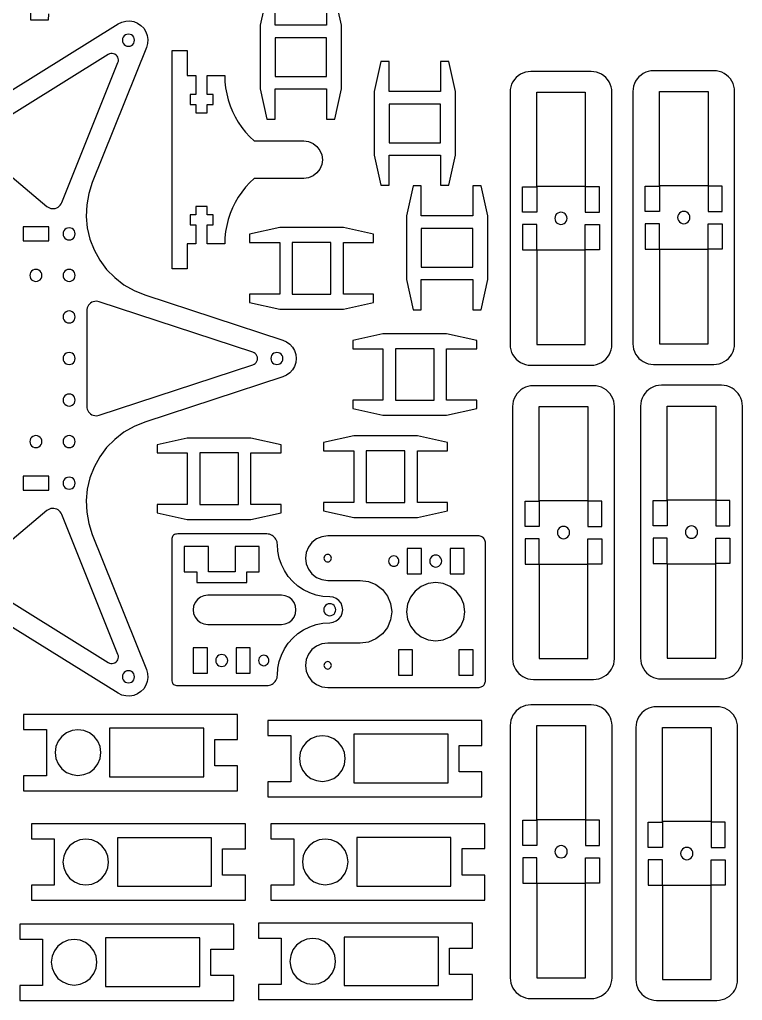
# Model space of a CAD drawing. Header units: inches. Extents: x -24.3 to 25.7, y -20.1 to 15.9.
# Drawn here: x 8.3 to 25.69, y -20.09 to 3.52 of the extents above; entities that cross this region are included whole.
import ezdxf

# ---------------------------------------------------------------- set-up
doc = ezdxf.new("R2010")
doc.units = ezdxf.units.IN
doc.header["$MEASUREMENT"] = 0
doc.layers.get('0').update_dxf_attribs({"linetype": 'CONTINUOUS'})

msp = doc.modelspace()

# ---------------------------------------------------------------- linework, layer by layer
at = {"color": 1}
for points in [[(14.445, 1.852), (15.685, 1.852), (15.685, 1.126), (15.885, 1.126), (16.045, 1.852), (16.045, 3.382), (15.885, 4.108), (15.685, 4.108), (15.685, 3.382), (14.445, 3.382), (14.445, 4.108), (14.245, 4.108), (14.085, 3.382), (14.085, 1.852), (14.245, 1.126), (14.445, 1.126)], [(15.451, 0.466), (15.522, 0.373), (15.567, 0.264), (15.583, 0.148), (15.567, 0.031), (15.522, -0.077), (15.451, -0.171), (15.358, -0.242), (15.249, -0.287), (15.133, -0.302), (13.944, -0.302), (13.836, -0.404), (13.736, -0.514), (13.643, -0.63), (13.559, -0.752), (13.484, -0.88), (13.419, -1.013), (13.362, -1.151), (13.316, -1.292), (13.28, -1.436), (13.254, -1.582), (13.238, -1.729), (13.233, -1.877), (12.811, -1.877), (12.811, -1.417), (12.955, -1.417), (12.955, -1.177), (12.811, -1.177), (12.811, -0.977), (12.541, -0.977), (12.541, -1.177), (12.398, -1.177), (12.398, -1.417), (12.541, -1.417), (12.541, -1.877), (12.331, -1.877), (12.331, -2.477), (11.971, -2.477), (11.971, 2.773), (12.331, 2.773), (12.331, 2.173), (12.541, 2.173), (12.541, 1.713), (12.398, 1.713), (12.398, 1.473), (12.541, 1.473), (12.541, 1.273), (12.811, 1.273), (12.811, 1.473), (12.955, 1.473), (12.955, 1.713), (12.811, 1.713), (12.811, 2.173), (13.233, 2.173), (13.238, 2.024), (13.254, 1.877), (13.28, 1.731), (13.316, 1.587), (13.362, 1.446), (13.419, 1.309), (13.484, 1.176), (13.559, 1.048), (13.643, 0.925), (13.736, 0.809), (13.836, 0.7), (13.944, 0.598), (15.133, 0.598), (15.249, 0.582), (15.358, 0.537)], [(17.189, 0.257), (18.429, 0.257), (18.429, -0.469), (18.629, -0.469), (18.789, 0.257), (18.789, 1.787), (18.629, 2.513), (18.429, 2.513), (18.429, 1.787), (17.189, 1.787), (17.189, 2.513), (16.989, 2.513), (16.829, 1.787), (16.829, 0.257), (16.989, -0.469), (17.189, -0.469)], [(22.05, -4.798), (22.115, -4.794), (22.179, -4.781), (22.241, -4.76), (22.3, -4.731), (22.354, -4.695), (22.403, -4.652), (22.447, -4.603), (22.483, -4.548), (22.512, -4.49), (22.533, -4.428), (22.546, -4.363), (22.55, -4.298), (22.55, 1.771), (22.546, 1.836), (22.533, 1.9), (22.512, 1.962), (22.483, 2.021), (22.447, 2.075), (22.403, 2.124), (22.354, 2.167), (22.3, 2.204), (22.241, 2.233), (22.179, 2.254), (22.115, 2.266), (22.05, 2.271), (20.6, 2.271), (20.535, 2.266), (20.471, 2.254), (20.409, 2.233), (20.35, 2.204), (20.296, 2.167), (20.246, 2.124), (20.203, 2.075), (20.167, 2.021), (20.138, 1.962), (20.117, 1.9), (20.104, 1.836), (20.1, 1.771), (20.1, -4.298), (20.104, -4.363), (20.117, -4.428), (20.138, -4.49), (20.167, -4.548), (20.203, -4.603), (20.246, -4.652), (20.296, -4.695), (20.35, -4.731), (20.409, -4.76), (20.471, -4.781), (20.535, -4.794), (20.6, -4.798)], [(25.005, -4.78), (25.07, -4.776), (25.135, -4.763), (25.196, -4.742), (25.255, -4.713), (25.31, -4.676), (25.359, -4.633), (25.402, -4.584), (25.438, -4.53), (25.467, -4.471), (25.488, -4.409), (25.501, -4.345), (25.505, -4.28), (25.505, 1.789), (25.501, 1.854), (25.488, 1.918), (25.467, 1.98), (25.438, 2.039), (25.402, 2.093), (25.359, 2.143), (25.31, 2.186), (25.255, 2.222), (25.196, 2.251), (25.135, 2.272), (25.07, 2.285), (25.005, 2.289), (23.555, 2.289), (23.49, 2.285), (23.426, 2.272), (23.364, 2.251), (23.305, 2.222), (23.251, 2.186), (23.202, 2.143), (23.158, 2.093), (23.122, 2.039), (23.093, 1.98), (23.072, 1.918), (23.059, 1.854), (23.055, 1.789), (23.055, -4.28), (23.059, -4.345), (23.072, -4.409), (23.093, -4.471), (23.122, -4.53), (23.158, -4.584), (23.202, -4.633), (23.251, -4.676), (23.305, -4.713), (23.364, -4.742), (23.426, -4.763), (23.49, -4.776), (23.555, -4.78)], [(17.964, -2.737), (19.204, -2.737), (19.204, -3.463), (19.404, -3.463), (19.564, -2.737), (19.564, -1.207), (19.404, -0.481), (19.204, -0.481), (19.204, -1.207), (17.964, -1.207), (17.964, -0.481), (17.764, -0.481), (17.604, -1.207), (17.604, -2.737), (17.764, -3.463), (17.964, -3.463)], [(16.087, -3.088), (16.087, -1.848), (16.813, -1.848), (16.813, -1.648), (16.087, -1.488), (14.557, -1.488), (13.831, -1.648), (13.831, -1.848), (14.557, -1.848), (14.557, -3.088), (13.831, -3.088), (13.831, -3.288), (14.557, -3.448), (16.087, -3.448), (16.813, -3.288), (16.813, -3.088)], [(18.571, -5.642), (18.571, -4.402), (19.297, -4.402), (19.297, -4.202), (18.571, -4.042), (17.041, -4.042), (16.315, -4.202), (16.315, -4.402), (17.041, -4.402), (17.041, -5.642), (16.315, -5.642), (16.315, -5.842), (17.041, -6.002), (18.571, -6.002), (19.297, -5.842), (19.297, -5.642)], [(22.11, -12.361), (22.175, -12.357), (22.239, -12.344), (22.301, -12.323), (22.36, -12.294), (22.414, -12.258), (22.464, -12.215), (22.507, -12.165), (22.543, -12.111), (22.572, -12.052), (22.593, -11.99), (22.606, -11.926), (22.61, -11.861), (22.61, -5.792), (22.606, -5.727), (22.593, -5.663), (22.572, -5.601), (22.543, -5.542), (22.507, -5.488), (22.464, -5.439), (22.414, -5.395), (22.36, -5.359), (22.301, -5.33), (22.239, -5.309), (22.175, -5.296), (22.11, -5.292), (20.66, -5.292), (20.595, -5.296), (20.531, -5.309), (20.469, -5.33), (20.41, -5.359), (20.356, -5.395), (20.307, -5.439), (20.263, -5.488), (20.227, -5.542), (20.198, -5.601), (20.177, -5.663), (20.164, -5.727), (20.16, -5.792), (20.16, -11.861), (20.164, -11.926), (20.177, -11.99), (20.198, -12.052), (20.227, -12.111), (20.263, -12.165), (20.307, -12.215), (20.356, -12.258), (20.41, -12.294), (20.469, -12.323), (20.531, -12.344), (20.595, -12.357), (20.66, -12.361)], [(25.191, -12.35), (25.256, -12.346), (25.32, -12.333), (25.382, -12.312), (25.441, -12.283), (25.495, -12.247), (25.544, -12.204), (25.587, -12.155), (25.624, -12.1), (25.653, -12.042), (25.674, -11.98), (25.686, -11.916), (25.691, -11.85), (25.691, -5.781), (25.686, -5.716), (25.674, -5.652), (25.653, -5.59), (25.624, -5.531), (25.587, -5.477), (25.544, -5.428), (25.495, -5.385), (25.441, -5.348), (25.382, -5.319), (25.32, -5.298), (25.256, -5.286), (25.191, -5.281), (23.741, -5.281), (23.675, -5.286), (23.611, -5.298), (23.549, -5.319), (23.491, -5.348), (23.436, -5.385), (23.387, -5.428), (23.344, -5.477), (23.308, -5.531), (23.279, -5.59), (23.258, -5.652), (23.245, -5.716), (23.241, -5.781), (23.241, -11.85), (23.245, -11.916), (23.258, -11.98), (23.279, -12.042), (23.308, -12.1), (23.344, -12.155), (23.387, -12.204), (23.436, -12.247), (23.491, -12.283), (23.549, -12.312), (23.611, -12.333), (23.675, -12.346), (23.741, -12.35)], [(12.332, -6.911), (12.332, -8.151), (11.606, -8.151), (11.606, -8.351), (12.332, -8.511), (13.862, -8.511), (14.588, -8.351), (14.588, -8.151), (13.862, -8.151), (13.862, -6.911), (14.588, -6.911), (14.588, -6.711), (13.862, -6.551), (12.332, -6.551), (11.606, -6.711), (11.606, -6.911)], [(16.338, -6.86), (16.338, -8.1), (15.612, -8.1), (15.612, -8.3), (16.338, -8.46), (17.868, -8.46), (18.594, -8.3), (18.594, -8.1), (17.868, -8.1), (17.868, -6.86), (18.594, -6.86), (18.594, -6.66), (17.868, -6.5), (16.338, -6.5), (15.612, -6.66), (15.612, -6.86)], [(14.28, -12.507), (14.313, -12.501), (14.344, -12.49), (14.374, -12.476), (14.401, -12.457), (14.426, -12.436), (14.448, -12.411), (14.466, -12.383), (14.481, -12.354), (14.491, -12.322), (14.498, -12.29), (14.5, -12.257), (14.511, -12.092), (14.543, -11.931), (14.596, -11.774), (14.669, -11.627), (14.761, -11.489), (14.869, -11.365), (14.993, -11.257), (15.13, -11.165), (15.278, -11.092), (15.435, -11.039), (15.596, -11.007), (15.761, -10.996), (15.841, -10.986), (15.917, -10.954), (15.981, -10.905), (16.031, -10.84), (16.062, -10.765), (16.072, -10.685), (16.062, -10.604), (16.031, -10.529), (15.981, -10.464), (15.917, -10.415), (15.841, -10.384), (15.761, -10.373), (15.596, -10.362), (15.435, -10.33), (15.278, -10.277), (15.13, -10.204), (14.993, -10.113), (14.869, -10.004), (14.761, -9.88), (14.669, -9.743), (14.596, -9.595), (14.543, -9.439), (14.511, -9.277), (14.5, -9.112), (14.498, -9.079), (14.491, -9.047), (14.481, -9.016), (14.466, -8.986), (14.448, -8.958), (14.426, -8.934), (14.401, -8.912), (14.374, -8.893), (14.344, -8.879), (14.313, -8.868), (14.28, -8.862), (14.247, -8.86), (12.103, -8.86), (12.072, -8.861), (12.044, -8.867), (12.02, -8.875), (12.001, -8.888), (11.985, -8.904), (11.973, -8.923), (11.965, -8.946), (11.961, -8.972), (11.96, -9.002), (11.96, -12.367), (11.961, -12.397), (11.965, -12.423), (11.973, -12.446), (11.985, -12.466), (12.001, -12.481), (12.02, -12.494), (12.044, -12.503), (12.072, -12.508), (12.103, -12.51), (14.247, -12.51)], [(15.572, -9.958), (15.711, -9.977), (16.496, -9.977), (16.691, -10.002), (16.873, -10.078), (17.029, -10.198), (17.149, -10.354), (17.225, -10.536), (17.251, -10.732), (17.225, -10.927), (17.149, -11.109), (17.029, -11.265), (16.873, -11.385), (16.691, -11.461), (16.496, -11.487), (15.711, -11.487), (15.572, -11.505), (15.443, -11.558), (15.332, -11.643), (15.247, -11.754), (15.194, -11.883), (15.176, -12.022), (15.194, -12.16), (15.247, -12.289), (15.332, -12.4), (15.443, -12.485), (15.572, -12.538), (15.711, -12.557), (19.337, -12.557), (19.359, -12.555), (19.381, -12.551), (19.403, -12.543), (19.423, -12.534), (19.441, -12.521), (19.458, -12.506), (19.473, -12.489), (19.486, -12.471), (19.495, -12.451), (19.503, -12.429), (19.507, -12.407), (19.509, -12.385), (19.509, -9.078), (19.507, -9.056), (19.503, -9.034), (19.495, -9.013), (19.486, -8.992), (19.473, -8.974), (19.458, -8.957), (19.441, -8.942), (19.423, -8.93), (19.403, -8.92), (19.381, -8.912), (19.359, -8.908), (19.337, -8.907), (15.711, -8.907), (15.572, -8.925), (15.443, -8.978), (15.332, -9.063), (15.247, -9.174), (15.194, -9.303), (15.176, -9.442), (15.194, -9.58), (15.247, -9.709), (15.332, -9.82), (15.443, -9.905)], [(22.053, -20.042), (22.118, -20.038), (22.182, -20.025), (22.244, -20.004), (22.303, -19.975), (22.357, -19.939), (22.407, -19.896), (22.45, -19.846), (22.486, -19.792), (22.515, -19.733), (22.536, -19.671), (22.549, -19.607), (22.553, -19.542), (22.553, -13.473), (22.549, -13.408), (22.536, -13.344), (22.515, -13.282), (22.486, -13.223), (22.45, -13.169), (22.407, -13.12), (22.357, -13.076), (22.303, -13.04), (22.244, -13.011), (22.182, -12.99), (22.118, -12.977), (22.053, -12.973), (20.603, -12.973), (20.538, -12.977), (20.474, -12.99), (20.412, -13.011), (20.353, -13.04), (20.299, -13.076), (20.249, -13.12), (20.206, -13.169), (20.17, -13.223), (20.141, -13.282), (20.12, -13.344), (20.107, -13.408), (20.103, -13.473), (20.103, -19.542), (20.107, -19.607), (20.12, -19.671), (20.141, -19.733), (20.17, -19.792), (20.206, -19.846), (20.249, -19.896), (20.299, -19.939), (20.353, -19.975), (20.412, -20.004), (20.474, -20.025), (20.538, -20.038), (20.603, -20.042)], [(8.942, -13.563), (8.942, -14.679), (8.392, -14.679), (8.392, -15.039), (13.542, -15.039), (13.542, -14.439), (12.992, -14.439), (12.992, -13.803), (13.542, -13.803), (13.542, -13.203), (8.392, -13.203), (8.392, -13.563)], [(25.077, -20.086), (25.143, -20.081), (25.207, -20.068), (25.269, -20.047), (25.327, -20.019), (25.382, -19.982), (25.431, -19.939), (25.474, -19.89), (25.51, -19.836), (25.539, -19.777), (25.56, -19.715), (25.573, -19.651), (25.577, -19.586), (25.577, -13.517), (25.573, -13.451), (25.56, -13.387), (25.539, -13.325), (25.51, -13.267), (25.474, -13.212), (25.431, -13.163), (25.382, -13.12), (25.327, -13.084), (25.269, -13.055), (25.207, -13.034), (25.143, -13.021), (25.077, -13.017), (23.627, -13.017), (23.562, -13.021), (23.498, -13.034), (23.436, -13.055), (23.377, -13.084), (23.323, -13.12), (23.274, -13.163), (23.231, -13.212), (23.194, -13.267), (23.165, -13.325), (23.144, -13.387), (23.132, -13.451), (23.127, -13.517), (23.127, -19.586), (23.132, -19.651), (23.144, -19.715), (23.165, -19.777), (23.194, -19.836), (23.231, -19.89), (23.274, -19.939), (23.323, -19.982), (23.377, -20.019), (23.436, -20.047), (23.498, -20.068), (23.562, -20.081), (23.627, -20.086)], [(14.823, -13.708), (14.823, -14.824), (14.273, -14.824), (14.273, -15.184), (19.423, -15.184), (19.423, -14.584), (18.873, -14.584), (18.873, -13.948), (19.423, -13.948), (19.423, -13.348), (14.273, -13.348), (14.273, -13.708)], [(9.13, -16.197), (9.13, -17.313), (8.58, -17.313), (8.58, -17.673), (13.73, -17.673), (13.73, -17.073), (13.18, -17.073), (13.18, -16.437), (13.73, -16.437), (13.73, -15.837), (8.58, -15.837), (8.58, -16.197)], [(14.893, -16.194), (14.893, -17.31), (14.343, -17.31), (14.343, -17.67), (19.493, -17.67), (19.493, -17.07), (18.943, -17.07), (18.943, -16.434), (19.493, -16.434), (19.493, -15.834), (14.343, -15.834), (14.343, -16.194)], [(8.849, -18.609), (8.849, -19.725), (8.299, -19.725), (8.299, -20.085), (13.449, -20.085), (13.449, -19.485), (12.899, -19.485), (12.899, -18.849), (13.449, -18.849), (13.449, -18.249), (8.299, -18.249), (8.299, -18.609)], [(14.593, -18.588), (14.593, -19.704), (14.043, -19.704), (14.043, -20.064), (19.193, -20.064), (19.193, -19.464), (18.643, -19.464), (18.643, -18.828), (19.193, -18.828), (19.193, -18.228), (14.043, -18.228), (14.043, -18.588)]]:
    msp.add_lwpolyline(points, close=True, dxfattribs=at)
for points in [[(8.989, 3.655), (8.984, 3.507), (8.563, 3.507), (8.563, 3.967)], [(6.827, 1.03), (10.67, 3.419), (10.758, 3.461), (10.852, 3.485), (10.949, 3.488), (11.045, 3.471), (11.135, 3.434), (11.215, 3.38), (11.283, 3.31), (11.334, 3.228), (11.368, 3.137), (11.381, 3.04), (11.375, 2.943), (11.348, 2.85), (10.045, -0.398), (9.959, -0.664), (9.91, -0.938), (9.899, -1.216), (9.925, -1.494), (9.989, -1.765), (10.09, -2.025), (10.224, -2.269), (10.391, -2.492), (10.586, -2.691), (10.807, -2.861), (11.049, -3), (11.307, -3.105), (14.633, -4.195), (14.722, -4.234), (14.8, -4.292), (14.865, -4.364), (14.914, -4.448), (14.944, -4.54), (14.954, -4.637), (14.944, -4.734), (14.914, -4.826), (14.865, -4.91), (14.8, -4.983), (14.722, -5.04), (14.633, -5.08), (11.307, -6.169), (11.049, -6.274), (10.807, -6.413), (10.586, -6.583), (10.391, -6.782), (10.224, -7.005), (10.09, -7.249), (9.989, -7.509), (9.925, -7.78), (9.899, -8.058), (9.91, -8.336), (9.959, -8.611), (10.045, -8.876), (11.348, -12.124), (11.375, -12.218), (11.381, -12.315), (11.368, -12.411), (11.334, -12.502), (11.283, -12.584), (11.215, -12.654), (11.135, -12.709), (11.045, -12.745), (10.949, -12.762), (10.852, -12.759), (10.758, -12.736), (10.67, -12.693), (6.827, -10.305)]]:
    msp.add_lwpolyline(points, dxfattribs=at)
at = {"color": 3}
for points in [[(11.056, 3.061), (11.042, 3.096), (11.018, 3.126), (10.988, 3.149), (10.953, 3.163), (10.916, 3.168), (10.878, 3.163), (10.843, 3.149), (10.813, 3.126), (10.79, 3.096), (10.776, 3.061), (10.771, 3.023), (10.776, 2.986), (10.79, 2.951), (10.813, 2.921), (10.843, 2.898), (10.878, 2.883), (10.916, 2.878), (10.953, 2.883), (10.988, 2.898), (11.018, 2.921), (11.042, 2.951), (11.056, 2.986), (11.061, 3.023)], [(14.445, 3.082), (14.445, 2.152), (15.685, 2.152), (15.685, 3.082)], [(20.74, -0.496), (20.74, 1.771), (21.91, 1.771), (21.91, -0.496)], [(23.695, -0.478), (23.695, 1.789), (24.865, 1.789), (24.865, -0.478)], [(17.189, 1.487), (17.189, 0.557), (18.429, 0.557), (18.429, 1.487)], [(20.4, -1.116), (20.4, -0.506), (20.74, -0.506), (20.74, -1.116)], [(21.91, -1.116), (22.25, -1.116), (22.25, -0.506), (21.91, -0.506)], [(23.355, -1.098), (23.355, -0.488), (23.695, -0.488), (23.695, -1.098)], [(24.865, -1.098), (25.205, -1.098), (25.205, -0.488), (24.865, -0.488)], [(21.467, -1.226), (21.453, -1.19), (21.429, -1.159), (21.399, -1.136), (21.363, -1.121), (21.325, -1.116), (21.287, -1.121), (21.251, -1.136), (21.221, -1.159), (21.197, -1.19), (21.182, -1.226), (21.177, -1.264), (21.182, -1.302), (21.197, -1.338), (21.221, -1.368), (21.251, -1.391), (21.287, -1.406), (21.325, -1.411), (21.363, -1.406), (21.399, -1.391), (21.429, -1.368), (21.453, -1.338), (21.467, -1.302), (21.472, -1.264)], [(24.423, -1.207), (24.408, -1.172), (24.384, -1.141), (24.354, -1.118), (24.318, -1.103), (24.28, -1.098), (24.242, -1.103), (24.206, -1.118), (24.176, -1.141), (24.152, -1.172), (24.138, -1.207), (24.133, -1.245), (24.138, -1.284), (24.152, -1.319), (24.176, -1.35), (24.206, -1.373), (24.242, -1.388), (24.28, -1.393), (24.318, -1.388), (24.354, -1.373), (24.384, -1.35), (24.408, -1.319), (24.423, -1.284), (24.428, -1.245)], [(20.74, -1.411), (20.4, -1.411), (20.4, -2.021), (20.74, -2.021)], [(21.91, -2.021), (21.91, -1.411), (22.25, -1.411), (22.25, -2.021)], [(23.695, -1.393), (23.355, -1.393), (23.355, -2.003), (23.695, -2.003)], [(24.865, -2.003), (24.865, -1.393), (25.205, -1.393), (25.205, -2.003)], [(8.378, -1.467), (8.378, -1.807), (8.998, -1.807), (8.998, -1.467)], [(9.628, -1.6), (9.614, -1.565), (9.591, -1.535), (9.561, -1.512), (9.526, -1.497), (9.488, -1.492), (9.451, -1.497), (9.416, -1.512), (9.386, -1.535), (9.362, -1.565), (9.348, -1.6), (9.343, -1.637), (9.348, -1.675), (9.362, -1.71), (9.386, -1.74), (9.416, -1.763), (9.451, -1.777), (9.488, -1.782), (9.526, -1.777), (9.561, -1.763), (9.591, -1.74), (9.614, -1.71), (9.628, -1.675), (9.633, -1.637)], [(17.964, -1.507), (17.964, -2.437), (19.204, -2.437), (19.204, -1.507)], [(14.857, -3.088), (15.787, -3.088), (15.787, -1.848), (14.857, -1.848)], [(21.91, -4.298), (21.91, -2.031), (20.74, -2.031), (20.74, -4.298)], [(24.865, -4.28), (24.865, -2.013), (23.695, -2.013), (23.695, -4.28)], [(8.828, -2.6), (8.814, -2.565), (8.791, -2.535), (8.761, -2.512), (8.726, -2.497), (8.688, -2.492), (8.651, -2.497), (8.616, -2.512), (8.586, -2.535), (8.562, -2.565), (8.548, -2.6), (8.543, -2.637), (8.548, -2.675), (8.562, -2.71), (8.586, -2.74), (8.616, -2.763), (8.651, -2.777), (8.688, -2.782), (8.726, -2.777), (8.761, -2.763), (8.791, -2.74), (8.814, -2.71), (8.828, -2.675), (8.833, -2.637)], [(9.628, -2.6), (9.614, -2.565), (9.591, -2.535), (9.561, -2.512), (9.526, -2.497), (9.488, -2.492), (9.451, -2.497), (9.416, -2.512), (9.386, -2.535), (9.362, -2.565), (9.348, -2.6), (9.343, -2.637), (9.348, -2.675), (9.362, -2.71), (9.386, -2.74), (9.416, -2.763), (9.451, -2.777), (9.488, -2.782), (9.526, -2.777), (9.561, -2.763), (9.591, -2.74), (9.614, -2.71), (9.628, -2.675), (9.633, -2.637)], [(9.914, -5.821), (9.923, -5.856), (9.937, -5.889), (9.955, -5.919), (9.979, -5.947), (10.006, -5.97), (10.037, -5.989), (10.07, -6.002), (10.105, -6.011), (10.141, -6.014), (10.177, -6.011), (10.212, -6.002), (13.912, -4.79), (13.942, -4.776), (13.969, -4.756), (13.992, -4.731), (14.009, -4.702), (14.019, -4.67), (14.022, -4.637), (14.019, -4.604), (14.009, -4.572), (13.992, -4.543), (13.969, -4.518), (13.942, -4.498), (13.912, -4.484), (10.212, -3.272), (10.177, -3.264), (10.141, -3.261), (10.105, -3.263), (10.07, -3.272), (10.037, -3.285), (10.006, -3.304), (9.979, -3.328), (9.955, -3.355), (9.937, -3.385), (9.923, -3.419), (9.914, -3.454), (9.912, -3.489), (9.912, -5.785)], [(9.628, -3.6), (9.614, -3.565), (9.591, -3.535), (9.561, -3.512), (9.526, -3.497), (9.488, -3.492), (9.451, -3.497), (9.416, -3.512), (9.386, -3.535), (9.362, -3.565), (9.348, -3.6), (9.343, -3.637), (9.348, -3.675), (9.362, -3.71), (9.386, -3.74), (9.416, -3.763), (9.451, -3.777), (9.488, -3.782), (9.526, -3.777), (9.561, -3.763), (9.591, -3.74), (9.614, -3.71), (9.628, -3.675), (9.633, -3.637)], [(17.341, -5.642), (18.271, -5.642), (18.271, -4.402), (17.341, -4.402)], [(9.628, -4.6), (9.614, -4.565), (9.591, -4.535), (9.561, -4.512), (9.526, -4.497), (9.488, -4.492), (9.451, -4.497), (9.416, -4.512), (9.386, -4.535), (9.362, -4.565), (9.348, -4.6), (9.343, -4.637), (9.348, -4.675), (9.362, -4.71), (9.386, -4.74), (9.416, -4.763), (9.451, -4.777), (9.488, -4.782), (9.526, -4.777), (9.561, -4.763), (9.591, -4.74), (9.614, -4.71), (9.628, -4.675), (9.633, -4.637)], [(14.628, -4.6), (14.614, -4.565), (14.591, -4.535), (14.561, -4.512), (14.526, -4.497), (14.488, -4.492), (14.451, -4.497), (14.416, -4.512), (14.386, -4.535), (14.362, -4.565), (14.348, -4.6), (14.343, -4.637), (14.348, -4.675), (14.362, -4.71), (14.386, -4.74), (14.416, -4.763), (14.451, -4.777), (14.488, -4.782), (14.526, -4.777), (14.561, -4.763), (14.591, -4.74), (14.614, -4.71), (14.628, -4.675), (14.633, -4.637)], [(9.628, -5.6), (9.614, -5.565), (9.591, -5.535), (9.561, -5.512), (9.526, -5.497), (9.488, -5.492), (9.451, -5.497), (9.416, -5.512), (9.386, -5.535), (9.362, -5.565), (9.348, -5.6), (9.343, -5.637), (9.348, -5.675), (9.362, -5.71), (9.386, -5.74), (9.416, -5.763), (9.451, -5.777), (9.488, -5.782), (9.526, -5.777), (9.561, -5.763), (9.591, -5.74), (9.614, -5.71), (9.628, -5.675), (9.633, -5.637)], [(20.8, -8.059), (20.8, -5.792), (21.97, -5.792), (21.97, -8.059)], [(23.881, -8.048), (23.881, -5.781), (25.051, -5.781), (25.051, -8.048)], [(8.828, -6.6), (8.814, -6.565), (8.791, -6.535), (8.761, -6.512), (8.726, -6.497), (8.688, -6.492), (8.651, -6.497), (8.616, -6.512), (8.586, -6.535), (8.562, -6.565), (8.548, -6.6), (8.543, -6.637), (8.548, -6.675), (8.562, -6.71), (8.586, -6.74), (8.616, -6.763), (8.651, -6.777), (8.688, -6.782), (8.726, -6.777), (8.761, -6.763), (8.791, -6.74), (8.814, -6.71), (8.828, -6.675), (8.833, -6.637)], [(9.628, -6.6), (9.614, -6.565), (9.591, -6.535), (9.561, -6.512), (9.526, -6.497), (9.488, -6.492), (9.451, -6.497), (9.416, -6.512), (9.386, -6.535), (9.362, -6.565), (9.348, -6.6), (9.343, -6.637), (9.348, -6.675), (9.362, -6.71), (9.386, -6.74), (9.416, -6.763), (9.451, -6.777), (9.488, -6.782), (9.526, -6.777), (9.561, -6.763), (9.591, -6.74), (9.614, -6.71), (9.628, -6.675), (9.633, -6.637)], [(13.562, -6.911), (12.632, -6.911), (12.632, -8.151), (13.562, -8.151)], [(17.568, -6.86), (16.638, -6.86), (16.638, -8.1), (17.568, -8.1)], [(8.998, -7.467), (8.378, -7.467), (8.378, -7.807), (8.998, -7.807)], [(9.628, -7.6), (9.614, -7.565), (9.591, -7.535), (9.561, -7.512), (9.526, -7.497), (9.488, -7.492), (9.451, -7.497), (9.416, -7.512), (9.386, -7.535), (9.362, -7.565), (9.348, -7.6), (9.343, -7.637), (9.348, -7.675), (9.362, -7.71), (9.386, -7.74), (9.416, -7.763), (9.451, -7.777), (9.488, -7.782), (9.526, -7.777), (9.561, -7.763), (9.591, -7.74), (9.614, -7.71), (9.628, -7.675), (9.633, -7.637)], [(20.46, -8.679), (20.46, -8.069), (20.8, -8.069), (20.8, -8.679)], [(21.97, -8.679), (22.31, -8.679), (22.31, -8.069), (21.97, -8.069)], [(23.541, -8.668), (23.541, -8.058), (23.881, -8.058), (23.881, -8.668)], [(25.051, -8.668), (25.391, -8.668), (25.391, -8.058), (25.051, -8.058)], [(21.528, -8.788), (21.513, -8.753), (21.489, -8.722), (21.459, -8.699), (21.423, -8.684), (21.385, -8.679), (21.347, -8.684), (21.311, -8.699), (21.281, -8.722), (21.257, -8.753), (21.243, -8.788), (21.238, -8.827), (21.243, -8.865), (21.257, -8.9), (21.281, -8.931), (21.311, -8.954), (21.347, -8.969), (21.385, -8.974), (21.423, -8.969), (21.459, -8.954), (21.489, -8.931), (21.513, -8.9), (21.528, -8.865), (21.533, -8.827)], [(24.608, -8.778), (24.593, -8.742), (24.57, -8.712), (24.54, -8.688), (24.504, -8.673), (24.466, -8.668), (24.428, -8.673), (24.392, -8.688), (24.361, -8.712), (24.338, -8.742), (24.323, -8.778), (24.318, -8.816), (24.323, -8.854), (24.338, -8.89), (24.361, -8.92), (24.392, -8.944), (24.428, -8.958), (24.466, -8.963), (24.504, -8.958), (24.54, -8.944), (24.57, -8.92), (24.593, -8.89), (24.608, -8.854), (24.613, -8.816)], [(23.881, -8.963), (23.541, -8.963), (23.541, -9.573), (23.881, -9.573)], [(25.051, -9.573), (25.051, -8.963), (25.391, -8.963), (25.391, -9.573)], [(12.56, -10.03), (13.762, -10.03), (13.762, -9.77), (14.061, -9.77), (14.061, -9.16), (13.481, -9.16), (13.481, -9.77), (12.84, -9.77), (12.84, -9.16), (12.26, -9.16), (12.26, -9.77), (12.56, -9.77)], [(20.8, -8.974), (20.46, -8.974), (20.46, -9.584), (20.8, -9.584)], [(21.97, -9.584), (21.97, -8.974), (22.31, -8.974), (22.31, -9.584)], [(15.624, -9.465), (15.633, -9.487), (15.647, -9.505), (15.666, -9.519), (15.687, -9.528), (15.711, -9.532), (15.734, -9.528), (15.756, -9.519), (15.774, -9.505), (15.788, -9.487), (15.797, -9.465), (15.801, -9.442), (15.797, -9.418), (15.788, -9.397), (15.774, -9.378), (15.756, -9.364), (15.734, -9.355), (15.711, -9.352), (15.687, -9.355), (15.666, -9.364), (15.647, -9.378), (15.633, -9.397), (15.624, -9.418), (15.621, -9.442)], [(17.18, -9.544), (17.192, -9.574), (17.212, -9.6), (17.238, -9.62), (17.268, -9.632), (17.301, -9.637), (17.333, -9.632), (17.363, -9.62), (17.389, -9.6), (17.409, -9.574), (17.421, -9.544), (17.426, -9.512), (17.421, -9.479), (17.409, -9.449), (17.389, -9.423), (17.363, -9.403), (17.333, -9.391), (17.301, -9.387), (17.268, -9.391), (17.238, -9.403), (17.212, -9.423), (17.192, -9.449), (17.18, -9.479), (17.176, -9.512)], [(17.966, -9.207), (17.626, -9.207), (17.626, -9.817), (17.966, -9.817)], [(18.17, -9.549), (18.185, -9.584), (18.208, -9.614), (18.238, -9.637), (18.273, -9.652), (18.311, -9.657), (18.348, -9.652), (18.383, -9.637), (18.413, -9.614), (18.436, -9.584), (18.451, -9.549), (18.456, -9.512), (18.451, -9.474), (18.436, -9.439), (18.413, -9.409), (18.383, -9.386), (18.348, -9.371), (18.311, -9.367), (18.273, -9.371), (18.238, -9.386), (18.208, -9.409), (18.185, -9.439), (18.17, -9.474), (18.166, -9.512)], [(18.656, -9.207), (18.656, -9.817), (18.996, -9.817), (18.996, -9.207)], [(21.97, -11.861), (21.97, -9.594), (20.8, -9.594), (20.8, -11.861)], [(25.051, -11.85), (25.051, -9.583), (23.881, -9.583), (23.881, -11.85)], [(17.634, -10.913), (17.704, -11.082), (17.816, -11.227), (17.961, -11.338), (18.129, -11.408), (18.311, -11.432), (18.492, -11.408), (18.661, -11.338), (18.806, -11.227), (18.917, -11.082), (18.987, -10.913), (19.011, -10.732), (18.987, -10.55), (18.917, -10.382), (18.806, -10.237), (18.661, -10.125), (18.492, -10.055), (18.311, -10.032), (18.129, -10.055), (17.961, -10.125), (17.816, -10.237), (17.704, -10.382), (17.634, -10.55), (17.611, -10.732)], [(12.822, -10.335), (12.731, -10.347), (12.647, -10.382), (12.574, -10.437), (12.518, -10.51), (12.483, -10.594), (12.472, -10.685), (12.483, -10.775), (12.518, -10.86), (12.574, -10.932), (12.647, -10.988), (12.731, -11.023), (12.822, -11.035), (14.597, -11.035), (14.687, -11.023), (14.772, -10.988), (14.844, -10.932), (14.9, -10.86), (14.935, -10.775), (14.947, -10.685), (14.935, -10.594), (14.9, -10.51), (14.844, -10.437), (14.772, -10.382), (14.687, -10.347), (14.597, -10.335)], [(15.901, -10.647), (15.886, -10.612), (15.863, -10.582), (15.833, -10.559), (15.798, -10.545), (15.761, -10.54), (15.723, -10.545), (15.688, -10.559), (15.658, -10.582), (15.635, -10.612), (15.621, -10.647), (15.616, -10.685), (15.621, -10.722), (15.635, -10.757), (15.658, -10.787), (15.688, -10.81), (15.723, -10.825), (15.761, -10.83), (15.798, -10.825), (15.833, -10.81), (15.863, -10.787), (15.886, -10.757), (15.901, -10.722), (15.906, -10.685)], [(12.816, -11.6), (12.476, -11.6), (12.476, -12.21), (12.816, -12.21)], [(13.301, -11.867), (13.286, -11.832), (13.263, -11.802), (13.233, -11.779), (13.198, -11.765), (13.161, -11.76), (13.123, -11.765), (13.088, -11.779), (13.058, -11.802), (13.035, -11.832), (13.021, -11.867), (13.016, -11.905), (13.021, -11.942), (13.035, -11.977), (13.058, -12.007), (13.088, -12.03), (13.123, -12.045), (13.161, -12.05), (13.198, -12.045), (13.233, -12.03), (13.263, -12.007), (13.286, -11.977), (13.301, -11.942), (13.306, -11.905)], [(13.506, -11.6), (13.506, -12.21), (13.846, -12.21), (13.846, -11.6)], [(14.292, -11.872), (14.279, -11.842), (14.259, -11.816), (14.233, -11.796), (14.203, -11.784), (14.171, -11.78), (14.139, -11.784), (14.108, -11.796), (14.082, -11.816), (14.063, -11.842), (14.05, -11.872), (14.046, -11.905), (14.05, -11.937), (14.063, -11.967), (14.082, -11.993), (14.108, -12.013), (14.139, -12.025), (14.171, -12.03), (14.203, -12.025), (14.233, -12.013), (14.259, -11.993), (14.279, -11.967), (14.292, -11.937), (14.296, -11.905)], [(17.413, -12.257), (17.753, -12.257), (17.753, -11.647), (17.413, -11.647)], [(18.869, -12.257), (19.209, -12.257), (19.209, -11.647), (18.869, -11.647)], [(15.624, -12.045), (15.633, -12.067), (15.647, -12.085), (15.666, -12.099), (15.687, -12.108), (15.711, -12.112), (15.734, -12.108), (15.756, -12.099), (15.774, -12.085), (15.788, -12.067), (15.797, -12.045), (15.801, -12.022), (15.797, -11.998), (15.788, -11.977), (15.774, -11.958), (15.756, -11.944), (15.734, -11.935), (15.711, -11.932), (15.687, -11.935), (15.666, -11.944), (15.647, -11.958), (15.633, -11.977), (15.624, -11.998), (15.621, -12.022)], [(11.056, -12.26), (11.042, -12.225), (11.018, -12.195), (10.988, -12.172), (10.953, -12.158), (10.916, -12.153), (10.878, -12.158), (10.843, -12.172), (10.813, -12.195), (10.79, -12.225), (10.776, -12.26), (10.771, -12.298), (10.776, -12.335), (10.79, -12.37), (10.813, -12.4), (10.843, -12.423), (10.878, -12.438), (10.916, -12.443), (10.953, -12.438), (10.988, -12.423), (11.018, -12.4), (11.042, -12.37), (11.056, -12.335), (11.061, -12.298)], [(10.233, -13.978), (10.178, -13.846), (10.09, -13.732), (9.976, -13.645), (9.844, -13.59), (9.701, -13.571), (9.559, -13.59), (9.426, -13.645), (9.313, -13.732), (9.225, -13.846), (9.17, -13.978), (9.151, -14.121), (9.17, -14.263), (9.225, -14.396), (9.313, -14.51), (9.426, -14.597), (9.559, -14.652), (9.701, -14.671), (9.844, -14.652), (9.976, -14.597), (10.09, -14.51), (10.178, -14.396), (10.233, -14.263), (10.251, -14.121)], [(10.461, -14.706), (12.727, -14.706), (12.727, -13.536), (10.461, -13.536)], [(16.341, -14.851), (18.608, -14.851), (18.608, -13.681), (16.341, -13.681)], [(20.743, -15.74), (20.743, -13.473), (21.913, -13.473), (21.913, -15.74)], [(23.767, -15.784), (23.767, -13.517), (24.937, -13.517), (24.937, -15.784)], [(16.114, -14.123), (16.059, -13.991), (15.971, -13.877), (15.857, -13.789), (15.725, -13.735), (15.582, -13.716), (15.44, -13.735), (15.307, -13.789), (15.193, -13.877), (15.106, -13.991), (15.051, -14.123), (15.032, -14.266), (15.051, -14.408), (15.106, -14.541), (15.193, -14.655), (15.307, -14.742), (15.44, -14.797), (15.582, -14.816), (15.725, -14.797), (15.857, -14.742), (15.971, -14.655), (16.059, -14.541), (16.114, -14.408), (16.132, -14.266)], [(20.403, -16.36), (20.403, -15.75), (20.743, -15.75), (20.743, -16.36)], [(21.913, -16.36), (22.253, -16.36), (22.253, -15.75), (21.913, -15.75)], [(23.427, -16.404), (23.427, -15.794), (23.767, -15.794), (23.767, -16.404)], [(24.937, -16.404), (25.277, -16.404), (25.277, -15.794), (24.937, -15.794)], [(10.42, -16.612), (10.365, -16.48), (10.278, -16.366), (10.164, -16.278), (10.031, -16.223), (9.889, -16.205), (9.747, -16.223), (9.614, -16.278), (9.5, -16.366), (9.413, -16.48), (9.358, -16.612), (9.339, -16.755), (9.358, -16.897), (9.413, -17.03), (9.5, -17.144), (9.614, -17.231), (9.747, -17.286), (9.889, -17.305), (10.031, -17.286), (10.164, -17.231), (10.278, -17.144), (10.365, -17.03), (10.42, -16.897), (10.439, -16.755)], [(10.648, -17.34), (12.915, -17.34), (12.915, -16.17), (10.648, -16.17)], [(16.183, -16.61), (16.128, -16.477), (16.041, -16.363), (15.927, -16.276), (15.794, -16.221), (15.652, -16.202), (15.509, -16.221), (15.377, -16.276), (15.263, -16.363), (15.175, -16.477), (15.121, -16.61), (15.102, -16.752), (15.121, -16.895), (15.175, -17.027), (15.263, -17.141), (15.377, -17.229), (15.509, -17.284), (15.652, -17.302), (15.794, -17.284), (15.927, -17.229), (16.041, -17.141), (16.128, -17.027), (16.183, -16.895), (16.202, -16.752)], [(16.411, -17.337), (18.678, -17.337), (18.678, -16.167), (16.411, -16.167)], [(21.47, -16.469), (21.456, -16.434), (21.432, -16.403), (21.402, -16.38), (21.366, -16.365), (21.328, -16.36), (21.29, -16.365), (21.254, -16.38), (21.224, -16.403), (21.2, -16.434), (21.186, -16.469), (21.18, -16.508), (21.186, -16.546), (21.2, -16.581), (21.224, -16.612), (21.254, -16.635), (21.29, -16.65), (21.328, -16.655), (21.366, -16.65), (21.402, -16.635), (21.432, -16.612), (21.456, -16.581), (21.47, -16.546), (21.475, -16.508)], [(24.495, -16.513), (24.48, -16.477), (24.457, -16.447), (24.426, -16.423), (24.391, -16.409), (24.352, -16.404), (24.314, -16.409), (24.279, -16.423), (24.248, -16.447), (24.225, -16.477), (24.21, -16.513), (24.205, -16.551), (24.21, -16.589), (24.225, -16.625), (24.248, -16.655), (24.279, -16.679), (24.314, -16.694), (24.352, -16.699), (24.391, -16.694), (24.426, -16.679), (24.457, -16.655), (24.48, -16.625), (24.495, -16.589), (24.5, -16.551)], [(20.743, -16.655), (20.403, -16.655), (20.403, -17.265), (20.743, -17.265)], [(21.913, -17.265), (21.913, -16.655), (22.253, -16.655), (22.253, -17.265)], [(23.767, -16.699), (23.427, -16.699), (23.427, -17.309), (23.767, -17.309)], [(24.937, -17.309), (24.937, -16.699), (25.277, -16.699), (25.277, -17.309)], [(21.913, -19.542), (21.913, -17.275), (20.743, -17.275), (20.743, -19.542)], [(24.937, -19.586), (24.937, -17.319), (23.767, -17.319), (23.767, -19.586)], [(10.14, -19.024), (10.085, -18.892), (9.997, -18.778), (9.883, -18.691), (9.751, -18.636), (9.608, -18.617), (9.466, -18.636), (9.333, -18.691), (9.219, -18.778), (9.132, -18.892), (9.077, -19.024), (9.058, -19.167), (9.077, -19.309), (9.132, -19.442), (9.219, -19.556), (9.333, -19.643), (9.466, -19.698), (9.608, -19.717), (9.751, -19.698), (9.883, -19.643), (9.997, -19.556), (10.085, -19.442), (10.14, -19.309), (10.158, -19.167)], [(10.367, -19.752), (12.634, -19.752), (12.634, -18.582), (10.367, -18.582)], [(15.883, -19.004), (15.828, -18.871), (15.741, -18.757), (15.627, -18.67), (15.494, -18.615), (15.352, -18.596), (15.209, -18.615), (15.077, -18.67), (14.963, -18.757), (14.875, -18.871), (14.82, -19.004), (14.802, -19.146), (14.82, -19.289), (14.875, -19.421), (14.963, -19.535), (15.077, -19.623), (15.209, -19.678), (15.352, -19.696), (15.494, -19.678), (15.627, -19.623), (15.741, -19.535), (15.828, -19.421), (15.883, -19.289), (15.902, -19.146)], [(16.111, -19.731), (18.378, -19.731), (18.378, -18.561), (16.111, -18.561)]]:
    msp.add_lwpolyline(points, close=True, dxfattribs=at)
for points in [[(7.319, 0.394), (8.951, -0.976), (8.981, -0.997), (9.013, -1.013), (9.047, -1.024), (9.083, -1.029), (9.119, -1.029), (9.154, -1.023), (9.188, -1.011), (9.22, -0.995), (9.249, -0.973), (9.274, -0.947), (9.295, -0.918), (9.311, -0.886), (10.662, 2.484), (10.672, 2.516), (10.674, 2.549), (10.669, 2.583), (10.658, 2.614), (10.64, 2.642), (10.617, 2.667), (10.589, 2.685), (10.558, 2.698), (10.525, 2.704), (10.491, 2.703), (10.459, 2.695), (10.428, 2.68), (7.345, 0.764)], [(7.345, -10.038), (10.428, -11.954), (10.459, -11.969), (10.491, -11.977), (10.525, -11.978), (10.558, -11.972), (10.589, -11.96), (10.617, -11.941), (10.64, -11.917), (10.658, -11.888), (10.669, -11.857), (10.674, -11.824), (10.672, -11.79), (10.662, -11.758), (9.311, -8.388), (9.295, -8.356), (9.274, -8.327), (9.249, -8.301), (9.22, -8.28), (9.188, -8.263), (9.154, -8.252), (9.119, -8.246), (9.083, -8.245), (9.047, -8.251), (9.013, -8.261), (8.981, -8.277), (8.951, -8.298), (7.319, -9.668)]]:
    msp.add_lwpolyline(points, dxfattribs=at)

doc.saveas('drawing.dxf')
